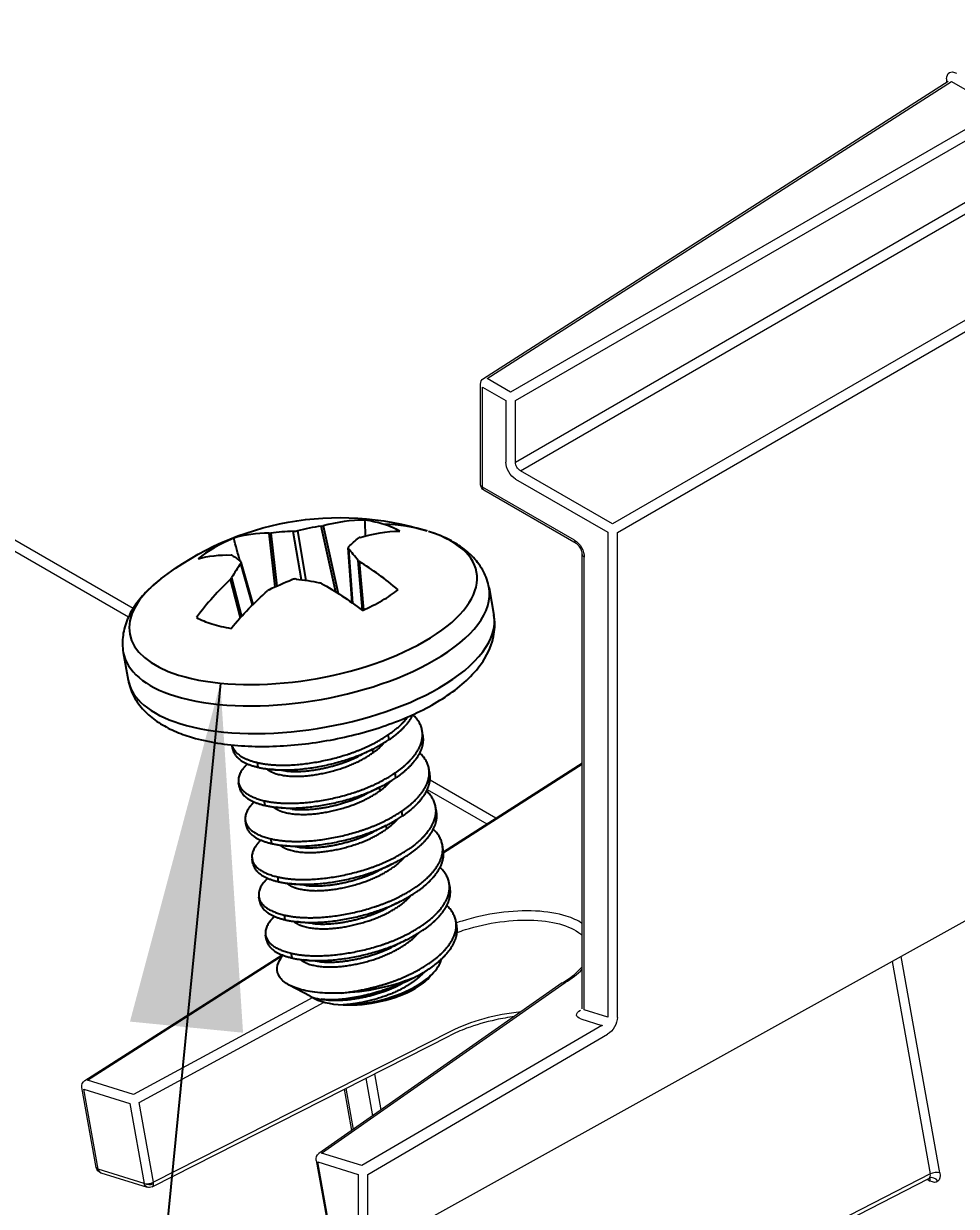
# Model space of a CAD drawing. Extents: x -0.5 to 12.5, y -8.2 to 0.
# Drawn here: x 6.332 to 7.007, y -3.465 to -2.609 of the extents above; entities that cross this region are included whole.
import ezdxf
from ezdxf import colors
from ezdxf.entities.mleader import LeaderData, LeaderLine
from ezdxf.math import Vec2, Vec3

# ---------------------------------------------------------------- set-up
doc = ezdxf.new("R2010")
doc.units = 0
doc.header["$LTSCALE"] = 0.5
doc.header["$MEASUREMENT"] = 0
doc.layers.get('0').update_dxf_attribs({"color": 255, "linetype": 'CONTINUOUS'})
for name, color, linetype in [('End Cap', 92, 'CONTINUOUS'), ('FAB DWG', 221, 'CONTINUOUS'), ('Hardware', 242, 'CONTINUOUS')]:
    doc.layers.add(name, color=color, linetype=linetype)
doc.styles.add('LSAD_Standard', font='arial.ttf')
doc.styles.add('ROM2', font='romans.shx', dxfattribs={"width": 0.85, "height": 1.5})
doc.dimstyles.new('LAYOUT_OVERALL-2020', dxfattribs={"dimtxt": 1.5, "dimasz": 1.5, "dimexe": 0.125, "dimexo": 0.125, "dimgap": 0.06, "dimtad": 0, "dimtih": 1, "dimtoh": 1, "dimdec": 4, "dimzin": 7, "dimdsep": 46, "dimlunit": 4, "dimtxsty": 'ROM2', "dimblk1": 'OPEN90', "dimcen": 0, "dimclrd": 256, "dimclre": 256, "dimclrt": 6, "dimadec": 0, "dimazin": 2, "dimtp": 0.1, "dimtm": 0.1, "dimtfac": 0.71, "dimtdec": 4, "dimtofl": 0, "dimtmove": 0, "dimatfit": 3, "dimfxl": 1, "dimfrac": 2, "dimtolj": 1, "dimtzin": 7, "dimlwd": -1, "dimlwe": -1, "dimarcsym": 1})

# ---------------------------------------------------------------- blocks, each defined once
blk = doc.blocks.new('_Open90')
at = {"color": 0, "linetype": 'ByBlock', "lineweight": -2}
for p, q in [((-0.5, 0.5), (0, 0)), ((0, 0), (-1, 0)), ((0, 0), (-0.5, -0.5))]:
    blk.add_line(p, q, dxfattribs=at)

msp = doc.modelspace()

# ---------------------------------------------------------------- linework, layer by layer
at = {"layer": 'End Cap', "lineweight": 13, "transparency": 16777216, "extrusion": (1.11022e-16, 0.816497, 0.57735)}
for p, q in [((6.66471, -2.8659), (7.00076, -2.65101)), ((6.6673, -2.86608), (7.00327, -2.65124)), ((6.99966, -2.64926), (6.99966, -2.65171)), ((7.00327, -2.65124), (7.03828, -2.67145)), ((7.03828, -2.67145), (6.68424, -2.87586)), ((6.68775, -2.88195), (7.0418, -2.67755)), ((7.0418, -2.7222), (6.68775, -2.9266)), ((6.69127, -2.9327), (7.04532, -2.72829)), ((7.11197, -2.76677), (6.75792, -2.97118)), ((6.76144, -2.97727), (7.11548, -2.77286)), ((6.66241, -2.94242), (6.66241, -2.87009)), ((6.66387, -2.87212), (6.68081, -2.8819)), ((6.66387, -2.94445), (6.66387, -2.87212)), ((6.68424, -2.87586), (6.6673, -2.86608)), ((6.68081, -2.8819), (6.68081, -2.92655)), ((6.68775, -2.9266), (6.68775, -2.88195)), ((6.41104, -3.03235), (6.1595, -2.88712)), ((6.15608, -2.89316), (6.40773, -3.03845)), ((6.75792, -2.97118), (6.69127, -2.9327)), ((6.68784, -2.93874), (6.75449, -2.97722)), ((6.73052, -2.98294), (6.66387, -2.94445)), ((6.73155, -2.98521), (6.6649, -2.94673)), ((6.75449, -2.97722), (6.75449, -3.32796)), ((6.76144, -3.32802), (6.76144, -2.97727)), ((6.7347, -2.98864), (6.73549, -2.98819)), ((6.7361, -3.32192), (6.7361, -2.99309)), ((6.73755, -3.32269), (6.73755, -2.99512)), ((6.63567, -3.20809), (6.7361, -3.144)), ((6.63574, -3.20902), (6.7361, -3.14498)), ((6.67355, -3.18391), (6.6259, -3.1564)), ((6.62397, -3.1633), (6.66696, -3.18812)), ((7.11438, -3.20215), (6.57989, -3.49862)), ((6.37622, -3.37366), (6.51866, -3.28276)), ((6.37802, -3.3735), (6.51961, -3.28314)), ((6.99469, -3.44042), (6.9667, -3.28406)), ((6.96032, -3.2876), (6.98783, -3.44133)), ((6.7216, -3.30317), (6.54553, -3.42653)), ((6.5475, -3.42624), (6.72357, -3.30289)), ((6.54107, -3.31379), (6.41142, -3.38389)), ((6.41541, -3.3895), (6.54938, -3.31705)), ((6.75449, -3.32796), (6.73755, -3.32269)), ((6.7501, -3.33381), (6.57659, -3.4353)), ((6.73492, -3.32908), (6.7501, -3.33381)), ((6.42491, -3.45053), (6.63998, -3.34137)), ((6.64083, -3.33817), (6.42577, -3.44733)), ((6.5809, -3.44174), (6.75441, -3.34025)), ((6.59056, -3.39498), (6.58588, -3.36883)), ((6.38435, -3.43657), (6.374, -3.37874)), ((6.41142, -3.38389), (6.37802, -3.3735)), ((6.57944, -3.37209), (6.58432, -3.39935)), ((6.38573, -3.43772), (6.37538, -3.37989)), ((6.37538, -3.37989), (6.40879, -3.39029)), ((6.56943, -3.40978), (6.56408, -3.37989)), ((6.57047, -3.40905), (6.56515, -3.37934)), ((6.40879, -3.39029), (6.41914, -3.44812)), ((6.42577, -3.44733), (6.41541, -3.3895)), ((6.57659, -3.4353), (6.5475, -3.42624)), ((6.41914, -3.44812), (6.38573, -3.43772)), ((6.54348, -3.43148), (6.55384, -3.48931)), ((6.54486, -3.43263), (6.57396, -3.44169)), ((6.55521, -3.49047), (6.54486, -3.43263)), ((6.38777, -3.44044), (6.42118, -3.45084)), ((6.57396, -3.44169), (6.57396, -3.4963)), ((6.5809, -3.49635), (6.5809, -3.44174)), ((6.6304, -3.62684), (6.98687, -3.44458)), ((6.98783, -3.44133), (6.63147, -3.62353)), ((6.9857, -3.44518), (6.98783, -3.44641))]:
    msp.add_line(p, q, dxfattribs=at)
at = {"layer": 'End Cap', "lineweight": 13, "transparency": 16777216, "extrusion": (-6.40988e-17, 1.66533e-16, -1)}
msp.add_arc((-6.66739, -2.87009), 0.00498, 0, 57.40311, dxfattribs=at)
at = {"layer": 'End Cap', "lineweight": 13, "transparency": 16777216, "extrusion": (-8.5876e-18, 2.22045e-16, -1)}
msp.add_arc((-6.66739, -2.94242), 0.00498, 300, 0, dxfattribs=at)
at = {"layer": 'End Cap', "lineweight": 13, "transparency": 16777216, "extrusion": (1.02435e-16, 3.33067e-16, -1)}
msp.add_arc((-6.3789, -3.37786), 0.00498, 349.85231, 57.45442, dxfattribs=at)
at = {"layer": 'End Cap', "lineweight": 13, "transparency": 16777216, "extrusion": (-8.5876e-18, 1.66533e-16, -1)}
msp.add_arc((-6.54838, -3.4306), 0.00498, 349.85231, 54.98533, dxfattribs=at)
at = {"layer": 'End Cap', "lineweight": 13, "transparency": 16777216, "extrusion": (1.02435e-16, 1.66533e-16, -1)}
msp.add_arc((-6.38925, -3.43569), 0.00498, 287.28609, 349.85231, dxfattribs=at)
at = {"layer": 'End Cap', "lineweight": 13, "transparency": 16777216, "extrusion": (1.02435e-16, 2.22045e-16, -1)}
msp.add_arc((-6.42266, -3.44609), 0.00498, 243.08996, 287.28609, dxfattribs=at)
at = {"layer": 'End Cap', "lineweight": 13, "transparency": 16777216, "extrusion": (2.55213e-17, 3.22675e-16, -1)}
msp.add_ellipse((7.00572, -2.65229), major_axis=(0.00382, -0.00768), ratio=0.611894, start_param=-4.030089, end_param=-3.179469, dxfattribs=at)
at = {"layer": 'End Cap', "lineweight": 13, "transparency": 16777216}
for centre, major_axis, ratio, start_param, end_param in [((7.00271, -2.65483), (0.00173, -0.00394), 0.607897, -3.075114, -3.046521), ((6.66739, -2.94242), (-0.00249, -0.00431), 0.57735, -0.785398, 0), ((6.73404, -2.9809), (-0.00249, -0.00431), 0.57735, -0.785398, 0.000005), ((6.68436, -3.35553), (-0.06858, -0.01227), 0.432923, -1.755604, -0.962937), ((6.75098, -3.33817), (0.00251, -0.0043), 0.542752, 2.352586, 2.579133), ((6.38925, -3.43569), (-0.0049, -0.00088), 0.432923, 0, 0.695126), ((6.38925, -3.43569), (-0.00148, -0.00475), 0.692275, -0.927394, 0), ((6.98453, -3.44092), (-0.00257, 0.00352), 0.61304, -3.240894, -3.086737), ((6.98431, -3.44844), (0.00249, 0.00431), 0.57735, -0.785398, -0.179247), ((6.98479, -3.44069), (0.00214, -0.00385), 0.598865, 0.12679, 1.091442), ((6.98982, -3.44855), (-0.00327, 0.00375), 0.811264, -1.729299, -0.200584), ((6.99117, -3.44245), (-0.0049, -0.00088), 0.432923, -2.446467, -0.901876), ((6.42266, -3.44609), (0.0049, 0.00088), 0.432923, -2.446467, -0.962937), ((6.42266, -3.44609), (0.00498, 0), 0.57735, -2.356194, -0.870446), ((6.42266, -3.44609), (0.00225, -0.00444), 0.514818, 0, 0.815728), ((6.42266, -3.44609), (-0.00225, 0.00444), 0.514818, -2.325865, -2.100161)]:
    msp.add_ellipse(centre, major_axis=major_axis, ratio=ratio, start_param=start_param, end_param=end_param, dxfattribs=at)
at = {"layer": 'End Cap', "lineweight": 13, "transparency": 16777216, "extrusion": (-6.09123e-17, 2.92665e-16, -1)}
msp.add_ellipse((7.00629, -2.65196), major_axis=(0.00474, -0.00714), ratio=0.611894, start_param=-3.103716, end_param=-2.253096, dxfattribs=at)
at = {"layer": 'End Cap', "lineweight": 13, "transparency": 16777216, "extrusion": (3.19415e-16, 2.89195e-16, -1)}
msp.add_ellipse((6.68686, -2.93051), major_axis=(-0.00417, 0.00811), ratio=0.540375, start_param=-1.660381, end_param=-0.809761, dxfattribs=at)
at = {"layer": 'End Cap', "lineweight": 13, "transparency": 16777216, "extrusion": (2.36572e-16, 3.50371e-16, -1)}
msp.add_ellipse((6.68744, -2.93151), major_axis=(0.00494, -0.00767), ratio=0.540375, start_param=0.809761, end_param=1.660381, dxfattribs=at)
at = {"layer": 'End Cap', "lineweight": 13, "transparency": 16777216, "extrusion": (1.72796e-16, 1.5009e-16, -1)}
msp.add_ellipse((6.69086, -2.92854), major_axis=(-0.00207, 0.00407), ratio=0.569264, start_param=-1.664548, end_param=-0.813996, dxfattribs=at)
at = {"layer": 'End Cap', "lineweight": 13, "transparency": 16777216, "extrusion": (3.58158e-16, 3.6558e-16, -1)}
msp.add_ellipse((6.69115, -2.92904), major_axis=(0.00249, -0.00382), ratio=0.569264, start_param=0.813996, end_param=1.664548, dxfattribs=at)
at = {"layer": 'End Cap', "lineweight": 13, "transparency": 16777216, "extrusion": (1.2326e-32, 5.55112e-17, -1)}
msp.add_ellipse((6.66739, -2.94242), major_axis=(-0.00498, 0), ratio=0.57735, start_param=-0.785398, end_param=0, dxfattribs=at)
at = {"layer": 'End Cap', "lineweight": 13, "transparency": 16777216, "extrusion": (1.73273e-16, 2.43597e-16, -1)}
msp.add_ellipse((6.73092, -2.99016), major_axis=(0.00494, -0.00767), ratio=0.540375, start_param=-2.331832, end_param=-1.481211, dxfattribs=at)
at = {"layer": 'End Cap', "lineweight": 13, "transparency": 16777216, "extrusion": (9.80061e-17, 1.12852e-16, -1)}
msp.add_ellipse((6.7315, -2.99116), major_axis=(-0.00417, 0.00811), ratio=0.540375, start_param=1.481211, end_param=2.331832, dxfattribs=at)
at = {"layer": 'End Cap', "lineweight": 13, "transparency": 16777216, "extrusion": (-8.05497e-17, 1.11022e-16, -1)}
msp.add_ellipse((6.74107, -2.99309), major_axis=(-0.00498, 0), ratio=0.57735, start_param=-0.785398, end_param=0.000005, dxfattribs=at)
at = {"layer": 'End Cap', "lineweight": 13, "transparency": 16777216, "extrusion": (4.08372e-17, 2.31946e-16, -1)}
msp.add_ellipse((6.72446, -3.30725), major_axis=(-0.00286, 0.00408), ratio=0.014683, start_param=0, end_param=0.058734, dxfattribs=at)
at = {"layer": 'End Cap', "lineweight": 13, "transparency": 16777216, "extrusion": (1.28884e-16, 4.13956e-16, -1)}
msp.add_ellipse((6.98824, -3.43952), major_axis=(0.00471, -0.00729), ratio=0.613354, start_param=-0.088945, end_param=0.87579, dxfattribs=at)
at = {"layer": 'End Cap', "lineweight": 13, "transparency": 16777216, "extrusion": (1.51611e-16, 3.21489e-16, -1)}
msp.add_ellipse((6.98877, -3.43906), major_axis=(0.00388, -0.00792), ratio=0.594211, start_param=-1.122922, end_param=-0.158187, dxfattribs=at)
at = {"layer": 'End Cap', "lineweight": 13, "transparency": 16777216, "extrusion": (-2.42037e-16, 2.49733e-16, -1)}
msp.add_ellipse((6.42266, -3.44609), major_axis=(-0.00148, -0.00475), ratio=0.692275, start_param=0, end_param=0.927394, dxfattribs=at)
at = {"layer": 'End Cap', "lineweight": 13, "transparency": 16777216}
for points, knots in [([(6.7347, -2.98864), (6.73441, -2.98813), (6.73407, -2.98763), (6.73337, -2.98676), (6.733, -2.98636), (6.73231, -2.98573), (6.73197, -2.98547), (6.73164, -2.98526), (6.73159, -2.98524), (6.73155, -2.98521)], [0, 0, 0, 0, 0.00178637, 0.00178637, 0.003525184, 0.003525184, 0.005213675, 0.005213675, 0.005489646, 0.005489646, 0.005489646, 0.005489646]), ([(6.7361, -2.99309), (6.7361, -2.99283), (6.73607, -2.99251), (6.73595, -2.99179), (6.73586, -2.9914), (6.73559, -2.99053), (6.7354, -2.99004), (6.73504, -2.98925), (6.73488, -2.98894), (6.7347, -2.98864)], [0, 0, 0, 0, 0.001417555, 0.001417555, 0.002836711, 0.002836711, 0.004455887, 0.004455887, 0.005496764, 0.005496764, 0.005496764, 0.005496764]), ([(6.72446, -3.25477), (6.7181, -3.25279), (6.71052, -3.25156), (6.70225, -3.25116), (6.69397, -3.25076), (6.68499, -3.25119), (6.67592, -3.25242), (6.66686, -3.25365), (6.65769, -3.25568), (6.64907, -3.25838), (6.64765, -3.25882), (6.64626, -3.25928), (6.64487, -3.25975)], [0, 0, 0, 0, 0.25, 0.25, 0.25, 0.5, 0.5, 0.5, 0.75, 0.75, 0.75, 0.7909221, 0.7909221, 0.7909221, 0.7909221]), ([(6.64545, -3.26663), (6.64742, -3.26591), (6.64943, -3.26523), (6.65147, -3.26459), (6.65952, -3.26207), (6.66807, -3.26016), (6.67653, -3.259), (6.68499, -3.25784), (6.69337, -3.25743), (6.70109, -3.2578), (6.70882, -3.25817), (6.71588, -3.25932), (6.72182, -3.26116)], [0.1866662, 0.1866662, 0.1866662, 0.1866662, 0.25, 0.25, 0.25, 0.5, 0.5, 0.5, 0.75, 0.75, 0.75, 1, 1, 1, 1]), ([(6.72184, -3.30301), (6.72691, -3.29989), (6.73119, -3.29651), (6.73498, -3.29257), (6.73556, -3.29192), (6.7361, -3.29127)], [0, 0, 0, 0, 0.0222126, 0.0222126, 0.02659988, 0.02659988, 0.02659988, 0.02659988]), ([(6.68692, -3.32747), (6.68243, -3.32807), (6.67794, -3.32885), (6.66616, -3.33141), (6.659, -3.3335), (6.64798, -3.33761), (6.6438, -3.33943), (6.63998, -3.34137)], [3.9141302, 3.9141302, 3.9141302, 3.9141302, 4.102203, 4.102203, 4.4145464, 4.4145464, 4.6251225, 4.6251225, 4.6251225, 4.6251225]), ([(6.73492, -3.32908), (6.7331, -3.32852), (6.73204, -3.32751), (6.732, -3.32634), (6.73197, -3.32517), (6.73297, -3.32385), (6.73474, -3.32273)], [0, 0, 0, 0, 0.5, 0.5, 0.5, 1, 1, 1, 1]), ([(6.76144, -3.32802), (6.76144, -3.33017), (6.76068, -3.33272), (6.75939, -3.33497), (6.7581, -3.33722), (6.75627, -3.33916), (6.75441, -3.34025)], [0, 0, 0, 0, 0.5, 0.5, 0.5, 1, 1, 1, 1]), ([(6.98749, -3.44442), (6.98749, -3.44442), (6.98749, -3.44442), (6.98747, -3.44442), (6.98737, -3.44442), (6.98715, -3.44447), (6.98703, -3.44451), (6.98691, -3.44456)], [0.002734673, 0.002734673, 0.002734673, 0.002734673, 0.002943575, 0.002943575, 0.004487537, 0.004487537, 0.005644887, 0.005644887, 0.005644887, 0.005644887])]:
    msp.add_open_spline(points, degree=3, knots=knots, dxfattribs=at)
for points in [[(6.7361, -3.26009), (6.73292, -3.25798), (6.729, -3.25619), (6.72446, -3.25477)], [(6.72182, -3.26116), (6.72788, -3.26305), (6.73275, -3.26566), (6.7361, -3.26882)], [(6.72357, -3.30289), (6.72849, -3.29985), (6.73272, -3.29661), (6.7361, -3.29328)]]:
    msp.add_open_spline(points, degree=3, dxfattribs=at)
at = {"layer": 'Hardware', "linetype": 'Continuous', "lineweight": 25, "transparency": 16777216, "extrusion": (1.11022e-16, 0.816497, 0.57735)}
for p, q in [((6.53288, -3.0115), (6.527, -2.97651)), ((6.53, -2.9761), (6.53602, -3.01196)), ((6.55789, -3.02041), (6.54718, -2.97277)), ((6.54853, -2.9725), (6.55953, -3.02145)), ((6.51395, -3.01661), (6.50946, -2.97787)), ((6.51069, -2.97778), (6.51512, -3.01607)), ((6.56952, -3.02817), (6.56671, -2.98847)), ((6.56699, -2.98907), (6.56977, -3.02835)), ((6.49755, -3.02966), (6.48898, -2.99978)), ((6.49798, -3.02923), (6.48925, -2.99879)), ((6.57712, -3.03361), (6.57386, -2.99763)), ((6.57472, -2.99837), (6.57789, -3.03328)), ((6.48239, -3.01018), (6.48952, -3.03809)), ((6.48871, -3.03899), (6.48159, -3.01115)), ((6.66862, -3.01726), (6.67215, -3.0372)), ((6.40403, -3.06414), (6.40756, -3.08408)), ((6.62083, -3.12404), (6.62022, -3.12059)), ((6.59634, -3.12713), (6.59573, -3.12368)), ((6.48315, -3.13421), (6.48258, -3.13101)), ((6.58486, -3.13654), (6.58442, -3.13407)), ((6.50166, -3.14718), (6.50105, -3.14373)), ((6.60123, -3.15471), (6.60062, -3.15126)), ((6.62572, -3.15162), (6.6251, -3.14818)), ((6.48804, -3.16179), (6.48743, -3.15835)), ((6.58975, -3.16412), (6.58931, -3.16165)), ((6.50655, -3.17476), (6.50594, -3.17131)), ((6.60612, -3.18229), (6.60551, -3.17884)), ((6.6306, -3.1792), (6.62999, -3.17576)), ((6.49292, -3.18937), (6.49231, -3.18593)), ((6.59463, -3.1917), (6.5942, -3.18923)), ((6.51144, -3.20234), (6.51083, -3.19889)), ((6.63549, -3.20678), (6.63488, -3.20334)), ((6.49781, -3.21695), (6.4972, -3.21351)), ((6.51632, -3.22992), (6.51571, -3.22647)), ((6.64038, -3.23436), (6.63976, -3.23092)), ((6.5027, -3.24453), (6.50209, -3.24109)), ((6.52121, -3.2575), (6.5206, -3.25405)), ((6.64526, -3.26194), (6.64465, -3.2585)), ((6.50758, -3.27211), (6.50697, -3.26867)), ((6.5261, -3.28508), (6.52549, -3.28163)), ((6.62525, -3.2993), (6.62888, -3.29522)), ((6.53923, -3.31281), (6.52405, -3.30466))]:
    msp.add_line(p, q, dxfattribs=at)
at = {"layer": 'Hardware', "linetype": 'Continuous', "lineweight": 25, "transparency": 16777216, "extrusion": (1.02435e-16, 2.22045e-16, -1)}
msp.add_arc((-6.56059, -3.17767), 0.21112, 52.22007, 107.44214, dxfattribs=at)
at = {"layer": 'Hardware', "linetype": 'Continuous', "lineweight": 25, "transparency": 16777216}
for centre, major_axis, ratio, start_param, end_param in [((6.53415, -3.02842), (0.12551, 0.02224), 0.434625, -2.445708, 0.690811), ((6.5677, -3.17092), (-0.14479, 0.15263), 0.832759, -0.637488, -0.549921), ((6.55437, -3.17275), (-0.13047, -0.16503), 0.894144, -2.381083, -2.293516), ((6.55963, -3.17747), (0.04255, 0.20679), 0.726457, 0.152499, 0.347154), ((6.53045, -3.00754), (-0.08678, -0.01538), 0.434625, -2.445708, -2.237506), ((6.56059, -3.17767), (0.06328, 0.20142), 0.691207, 0, 0.214631), ((6.53045, -3.00754), (-0.08678, -0.01538), 0.434625, -2.653909, -2.445708), ((6.53045, -3.00754), (-0.08678, -0.01538), 0.434625, -1.083113, -0.66671), ((6.56162, -3.1772), (-0.08802, 0.19189), 0.613033, -0.279491, -0.084836), ((6.57701, -3.17385), (-0.0477, 0.2049), 0.305745, -0.61081, -0.523243), ((6.54483, -3.17826), (0.00792, -0.21023), 0.453941, -2.601739, -2.514172), ((6.56162, -3.1772), (-0.08802, 0.19189), 0.613033, -0.926369, -0.731714), ((6.53415, -3.02842), (-0.12551, -0.02224), 0.434625, -0.690811, 0.695885), ((6.55963, -3.17747), (-0.04255, -0.20679), 0.726457, -2.342216, -2.147561), ((6.53045, -3.00754), (0.08678, 0.01538), 0.434625, -0.874912, -0.66671), ((6.53632, -3.0407), (0.13229, 0.02344), 0.434625, -0.874912, 0), ((6.53045, -3.00754), (0.08678, 0.01538), 0.434625, -1.083113, -0.874912), ((6.53045, -3.00754), (0.08678, 0.01538), 0.434625, -2.653909, -2.445708), ((6.53045, -3.00754), (0.08678, 0.01538), 0.434625, -2.445708, -2.237506), ((6.53986, -3.06064), (0.13229, 0.02344), 0.434625, -0.874912, 0), ((6.53632, -3.0407), (-0.13229, -0.02344), 0.434625, 0, 0.695885), ((6.53632, -3.0407), (0.13229, 0.02344), 0.434625, -2.445708, -0.874912), ((6.53986, -3.06064), (-0.13229, -0.02344), 0.434625, 0, 0.695885), ((6.53986, -3.06064), (0.13229, 0.02344), 0.434625, -2.445708, -0.874912), ((6.58168, -3.29669), (0.04773, 0.00846), 0.434625, -0.874912, -0.503608), ((6.58168, -3.29669), (0.04773, 0.00846), 0.434625, -2.047437, -0.874912), ((6.58168, -3.29669), (0.04773, 0.00846), 0.434625, -2.694998, -2.047437)]:
    msp.add_ellipse(centre, major_axis=major_axis, ratio=ratio, start_param=start_param, end_param=end_param, dxfattribs=at)
at = {"layer": 'Hardware', "linetype": 'Continuous', "lineweight": 25, "transparency": 16777216, "extrusion": (-1.06599e-16, 1.04773e-16, -1)}
msp.add_ellipse((6.56159, -3.17809), major_axis=(0.08148, 0.19476), ratio=0.650697, start_param=-0.480857, end_param=-0.286202, dxfattribs=at)
at = {"layer": 'Hardware', "linetype": 'Continuous', "lineweight": 25, "transparency": 16777216, "extrusion": (6.79873e-18, 1.14237e-16, -1)}
msp.add_ellipse((6.56059, -3.17767), major_axis=(0.06328, 0.20142), ratio=0.00106, start_param=0, end_param=0.004239, dxfattribs=at)
at = {"layer": 'Hardware', "linetype": 'Continuous', "lineweight": 25, "transparency": 16777216, "extrusion": (-3.28877e-17, 2.28303e-16, -1)}
msp.add_ellipse((6.57684, -3.17981), major_axis=(0.0275, 0.20857), ratio=0.378181, start_param=-0.453131, end_param=-0.365564, dxfattribs=at)
at = {"layer": 'Hardware', "linetype": 'Continuous', "lineweight": 25, "transparency": 16777216, "extrusion": (3.773e-16, 3.32154e-16, -1)}
msp.add_ellipse((6.5596, -3.17836), major_axis=(-0.12115, 0.1729), ratio=0.537273, start_param=0.189421, end_param=0.384076, dxfattribs=at)
at = {"layer": 'Hardware', "linetype": 'Continuous', "lineweight": 25, "transparency": 16777216, "extrusion": (1.51009e-16, 3.62313e-16, -1)}
msp.add_ellipse((6.54466, -3.18423), major_axis=(-0.08008, 0.19454), ratio=0.229985, start_param=0.321964, end_param=0.409531, dxfattribs=at)
at = {"layer": 'Hardware', "linetype": 'Continuous', "lineweight": 25, "transparency": 16777216, "extrusion": (2.24747e-17, 3.22902e-16, -1)}
msp.add_ellipse((6.55396, -3.18715), major_axis=(0.17245, -0.1205), ratio=0.756999, start_param=-2.185625, end_param=-2.098058, dxfattribs=at)
at = {"layer": 'Hardware', "linetype": 'Continuous', "lineweight": 25, "transparency": 16777216, "extrusion": (-8.35931e-18, 1.23845e-16, -1)}
msp.add_ellipse((6.56159, -3.17809), major_axis=(0.08148, 0.19476), ratio=0.650697, start_param=-1.127735, end_param=-0.93308, dxfattribs=at)
at = {"layer": 'Hardware', "linetype": 'Continuous', "lineweight": 25, "transparency": 16777216, "extrusion": (3.10854e-17, 4.70001e-16, -1)}
msp.add_ellipse((6.56729, -3.18532), major_axis=(0.15825, 0.13862), ratio=0.818384, start_param=-1.250054, end_param=-1.162486, dxfattribs=at)
at = {"layer": 'Hardware', "linetype": 'Continuous', "lineweight": 25, "transparency": 16777216, "extrusion": (2.09061e-16, 2.82052e-16, -1)}
msp.add_ellipse((6.5596, -3.17836), major_axis=(0.12115, -0.1729), ratio=0.537273, start_param=-2.305294, end_param=-2.110639, dxfattribs=at)
at = {"layer": 'Hardware', "linetype": 'Continuous', "lineweight": 25, "transparency": 16777216, "extrusion": (1.3665e-16, 2.42117e-17, -1)}
msp.add_ellipse((6.57851, -3.27878), major_axis=(-0.06762, -0.01198), ratio=0.434625, start_param=-2.036775, end_param=-1.2416, dxfattribs=at)
at = {"layer": 'Hardware', "linetype": 'Continuous', "lineweight": 25, "transparency": 16777216}
for points, knots in [([(6.527, -2.97651), (6.5274, -2.97649), (6.52783, -2.97646), (6.52827, -2.97641), (6.5287, -2.97635), (6.52915, -2.97628), (6.52958, -2.97619), (6.52972, -2.97616), (6.52986, -2.97613), (6.53, -2.9761)], [0, 0, 0, 0, 0.00003392832, 0.00003392832, 0.00003392832, 0.00006785849, 0.00006785849, 0.00006785849, 0.00007902941, 0.00007902941, 0.00007902941, 0.00007902941]), ([(6.66862, -3.01726), (6.66789, -3.01315), (6.66649, -3.00916), (6.66263, -3.00183), (6.66019, -2.9985), (6.6546, -2.99254), (6.65145, -2.98991), (6.64465, -2.98521), (6.64098, -2.98315), (6.63319, -2.9795), (6.62906, -2.9779), (6.62473, -2.97652)], [2.4457078, 2.4457078, 2.4457078, 2.4457078, 2.58387, 2.58387, 2.7220321, 2.7220321, 2.8601942, 2.8601942, 2.9983563, 2.9983563, 3.1365184, 3.1365184, 3.1365184, 3.1365184]), ([(6.56703, -2.98773), (6.56686, -2.9879), (6.56675, -2.9881), (6.56672, -2.98829), (6.56669, -2.98848), (6.56674, -2.98869), (6.56685, -2.98888), (6.56689, -2.98895), (6.56694, -2.98901), (6.56699, -2.98907)], [0, 0, 0, 0, 0.00003392832, 0.00003392832, 0.00003392832, 0.00006785849, 0.00006785849, 0.00006785849, 0.00007902941, 0.00007902941, 0.00007902941, 0.00007902941]), ([(6.48898, -2.99978), (6.48914, -2.99955), (6.48924, -2.99932), (6.48927, -2.99911), (6.4893, -2.99891), (6.48926, -2.99873), (6.48915, -2.99858), (6.48911, -2.99853), (6.48907, -2.99848), (6.48901, -2.99844)], [0, 0, 0, 0, 0.00003392832, 0.00003392832, 0.00003392832, 0.00006785849, 0.00006785849, 0.00006785849, 0.00007902941, 0.00007902941, 0.00007902941, 0.00007902941]), ([(6.43125, -3.0108), (6.42765, -3.01359), (6.42433, -3.0165), (6.41826, -3.02261), (6.41553, -3.02581), (6.41075, -3.03256), (6.4087, -3.03611), (6.4055, -3.04363), (6.40435, -3.0476), (6.40324, -3.0558), (6.4033, -3.06003), (6.40403, -3.06414)], [4.89649, 4.89649, 4.89649, 4.89649, 5.0346521, 5.0346521, 5.1728142, 5.1728142, 5.3109763, 5.3109763, 5.4491384, 5.4491384, 5.5873005, 5.5873005, 5.5873005, 5.5873005]), ([(6.52901, -3.011), (6.5286, -3.01096), (6.52816, -3.01095), (6.52772, -3.011), (6.52729, -3.01104), (6.52684, -3.01114), (6.52642, -3.01127), (6.52628, -3.01131), (6.52615, -3.01136), (6.52601, -3.01142)], [0, 0, 0, 0, 0.00003392832, 0.00003392832, 0.00003392832, 0.00006785849, 0.00006785849, 0.00006785849, 0.00007902941, 0.00007902941, 0.00007902941, 0.00007902941]), ([(6.45193, -3.12498), (6.4632, -3.12852), (6.47588, -3.13068), (6.50255, -3.13246), (6.51646, -3.13217), (6.54434, -3.12938), (6.55829, -3.12693), (6.58519, -3.12013), (6.59813, -3.11579), (6.62202, -3.10542), (6.63293, -3.09938), (6.65184, -3.08555), (6.65979, -3.07773), (6.67018, -3.06078), (6.67316, -3.05165), (6.67263, -3.04055), (6.67244, -3.03887), (6.67215, -3.0372)], [0, 0, 0, 0, 0.357927, 0.357927, 0.702311, 0.702311, 1.039571, 1.039571, 1.376757, 1.376757, 1.720649, 1.720649, 2.077895, 2.077895, 2.389932, 2.389932, 2.445708, 2.445708, 2.445708, 2.445708]), ([(6.40756, -3.08408), (6.4083, -3.08823), (6.40971, -3.09225), (6.41361, -3.09962), (6.41609, -3.10296), (6.42174, -3.10895), (6.42491, -3.11159), (6.4318, -3.11629), (6.4355, -3.11836), (6.44338, -3.12201), (6.44755, -3.1236), (6.45193, -3.12498)], [5.5873005, 5.5873005, 5.5873005, 5.5873005, 5.7264775, 5.7264775, 5.8656544, 5.8656544, 6.0048314, 6.0048314, 6.1440083, 6.1440083, 6.2831853, 6.2831853, 6.2831853, 6.2831853]), ([(6.56157, -3.31046), (6.55612, -3.31074), (6.55101, -3.31067), (6.54141, -3.30987), (6.53694, -3.30913), (6.52916, -3.30705), (6.52575, -3.30569), (6.52036, -3.30252), (6.51835, -3.3007), (6.51573, -3.29663), (6.51519, -3.29445), (6.5156, -3.28983), (6.51657, -3.28741), (6.51867, -3.28438), (6.51914, -3.28377), (6.51966, -3.28316)], [0, 0, 0, 0, 0.000439934, 0.000439934, 0.000879869, 0.000879869, 0.001319803, 0.001319803, 0.001759737, 0.001759737, 0.002199672, 0.002199672, 0.002639606, 0.002639606, 0.002749728, 0.002749728, 0.002749728, 0.002749728]), ([(6.61706, -3.30471), (6.62233, -3.30151), (6.62668, -3.29793), (6.63118, -3.29248), (6.63236, -3.29063), (6.63366, -3.28779), (6.63402, -3.28677), (6.63428, -3.28576)], [0.0015044946, 0.0015044946, 0.0015044946, 0.0015044946, 0.002051055, 0.002051055, 0.0023243353, 0.0023243353, 0.0024776059, 0.0024776059, 0.0024776059, 0.0024776059]), ([(6.53924, -3.31281), (6.53948, -3.31294), (6.53974, -3.31307), (6.54156, -3.31387), (6.54372, -3.31444), (6.55118, -3.31549), (6.55765, -3.31536), (6.56877, -3.31393), (6.57263, -3.31325), (6.58066, -3.31151), (6.58486, -3.31044), (6.59317, -3.30797), (6.59734, -3.30657), (6.60561, -3.30336), (6.60963, -3.30159), (6.61354, -3.29965)], [0.000274981, 0.000274981, 0.000274981, 0.000274981, 0.000336272, 0.000336272, 0.000672544, 0.000672544, 0.001345089, 0.001345089, 0.001681361, 0.001681361, 0.002017633, 0.002017633, 0.002353905, 0.002353905, 0.002690178, 0.002690178, 0.002690178, 0.002690178]), ([(6.56305, -3.319), (6.56738, -3.31907), (6.57193, -3.31879), (6.58147, -3.31755), (6.58632, -3.3166), (6.60064, -3.31288), (6.60982, -3.30912), (6.61706, -3.30471)], [0, 0, 0, 0, 0.000376124, 0.000376124, 0.000752247, 0.000752247, 0.001504495, 0.001504495, 0.001504495, 0.001504495])]:
    msp.add_open_spline(points, degree=3, knots=knots, dxfattribs=at)
for points in [[(6.54718, -2.97277), (6.54768, -2.9727), (6.54814, -2.97261), (6.54853, -2.9725)], [(6.57928, -2.97979), (6.57914, -2.97599), (6.579, -2.97219), (6.57886, -2.96839)], [(6.48848, -2.998), (6.48694, -2.99247), (6.48541, -2.98695), (6.48388, -2.98142)], [(6.50946, -2.97787), (6.5098, -2.97787), (6.51023, -2.97784), (6.51069, -2.97778)], [(6.57522, -2.98089), (6.57484, -2.981), (6.57453, -2.98114), (6.57433, -2.9813)], [(6.48285, -2.99385), (6.48268, -2.99374), (6.48242, -2.99368), (6.48209, -2.99367)], [(6.57386, -2.99763), (6.57406, -2.99789), (6.57436, -2.99815), (6.57472, -2.99837)], [(6.48159, -3.01115), (6.48193, -3.01083), (6.48221, -3.0105), (6.48239, -3.01018)], [(6.50953, -3.01871), (6.50906, -3.01894), (6.50863, -3.01922), (6.50828, -3.01953)], [(6.54735, -3.01417), (6.54697, -3.01396), (6.54651, -3.0138), (6.54603, -3.0137)], [(6.58425, -3.13416), (6.58086, -3.13584), (6.57749, -3.13751), (6.57419, -3.13918)], [(6.5214, -3.14984), (6.51751, -3.14939), (6.51364, -3.14896), (6.50977, -3.14854)], [(6.58914, -3.16174), (6.58574, -3.16342), (6.58238, -3.16509), (6.57907, -3.16676)], [(6.52629, -3.17742), (6.52239, -3.17697), (6.51852, -3.17654), (6.51465, -3.17612)], [(6.59402, -3.18932), (6.59063, -3.191), (6.58726, -3.19267), (6.58396, -3.19434)], [(6.53117, -3.205), (6.52728, -3.20455), (6.52341, -3.20412), (6.51954, -3.2037)], [(6.59891, -3.2169), (6.59552, -3.21858), (6.59215, -3.22025), (6.58885, -3.22192)], [(6.53606, -3.23258), (6.53217, -3.23213), (6.5283, -3.2317), (6.52443, -3.23128)], [(6.6038, -3.24448), (6.6004, -3.24616), (6.59704, -3.24783), (6.59373, -3.2495)], [(6.54095, -3.26016), (6.53705, -3.25971), (6.53318, -3.25928), (6.52931, -3.25886)], [(6.60868, -3.27206), (6.60529, -3.27374), (6.60192, -3.27542), (6.59862, -3.27708)], [(6.54583, -3.28774), (6.54194, -3.28729), (6.53807, -3.28686), (6.5342, -3.28644)], [(6.61354, -3.29965), (6.61016, -3.30133), (6.6068, -3.303), (6.60351, -3.30466)], [(6.55072, -3.31532), (6.54956, -3.31519), (6.54841, -3.31505), (6.54726, -3.31492)]]:
    msp.add_open_spline(points, degree=3, dxfattribs=at)
for points, weights in [([(6.59573, -3.12368), (6.60482, -3.11747), (6.60996, -3.11066)], [0.933012701892, 0.933012701892, 0.966790475697]), ([(6.59634, -3.12713), (6.60905, -3.11844), (6.61381, -3.10894)], [0.933012701892, 0.933012701892, 0.999111291109]), ([(6.58486, -3.13654), (6.58953, -3.13314), (6.59275, -3.12946)], [0.933012701892, 0.933012701892, 0.951206786299]), ([(6.48259, -3.13101), (6.4844, -3.13984), (6.50105, -3.14373)], [0.939195924502, 0.912660862265, 1]), ([(6.48315, -3.13421), (6.48475, -3.14323), (6.50166, -3.14718)], [0.939970629489, 0.911423520108, 1]), ([(6.48804, -3.16179), (6.48964, -3.17081), (6.50655, -3.17476)], [0.939970629489, 0.911423520108, 1]), ([(6.58975, -3.16412), (6.59442, -3.16072), (6.59763, -3.15704)], [0.933012701892, 0.933012701892, 0.951206786299]), ([(6.49292, -3.18937), (6.49452, -3.19839), (6.51144, -3.20234)], [0.939970629489, 0.911423520108, 1]), ([(6.59463, -3.1917), (6.59931, -3.1883), (6.60252, -3.18462)], [0.933012701892, 0.933012701892, 0.951206786299]), ([(6.59952, -3.21928), (6.60419, -3.21588), (6.60741, -3.2122)], [0.933012701892, 0.933012701892, 0.951206786299]), ([(6.49781, -3.21695), (6.49941, -3.22597), (6.51632, -3.22992)], [0.939970629489, 0.911423520108, 1]), ([(6.60441, -3.24686), (6.60908, -3.24346), (6.61229, -3.23978)], [0.933012701892, 0.933012701892, 0.951206786299]), ([(6.5027, -3.24453), (6.5043, -3.25355), (6.52121, -3.2575)], [0.939970629489, 0.911423520108, 1]), ([(6.60929, -3.27444), (6.61397, -3.27104), (6.61718, -3.26736)], [0.933012701892, 0.933012701892, 0.951206786299]), ([(6.50758, -3.27211), (6.50918, -3.28113), (6.5261, -3.28508)], [0.939970629489, 0.911423520108, 1]), ([(6.61354, -3.29965), (6.62015, -3.29637), (6.62566, -3.29261)], [0.94545110662, 0.933012701892, 0.933012701892]), ([(6.62207, -3.29494), (6.61885, -3.29862), (6.61418, -3.30202)], [0.951206786299, 0.933012701892, 0.933012701892])]:
    msp.add_rational_spline(points, weights, degree=2, dxfattribs=at)
for points, weights, knots in [([(6.60062, -3.15126), (6.61341, -3.14252), (6.61815, -3.13295), (6.62475, -3.11962), (6.61365, -3.10926)], [0.933012701892, 0.933012701892, 1, 0.909009678848, 0.941613513263], [0.575, 0.575, 0.575, 0.58333333, 0.58333333, 0.59465268, 0.59465268, 0.59465268]), ([(6.50105, -3.14373), (6.52798, -3.15002), (6.56552, -3.138), (6.58294, -3.13242), (6.59573, -3.12368)], [1, 0.866025403784, 1, 0.933012701892, 0.933012701892], [0.65, 0.65, 0.65, 0.66666667, 0.66666667, 0.675, 0.675, 0.675]), ([(6.50166, -3.14718), (6.52859, -3.15347), (6.56613, -3.14145), (6.58355, -3.13587), (6.59634, -3.12713)], [1, 0.866025403784, 1, 0.933012701892, 0.933012701892], [0.65, 0.65, 0.65, 0.66666667, 0.66666667, 0.675, 0.675, 0.675]), ([(6.60123, -3.15471), (6.61402, -3.14596), (6.61876, -3.1364), (6.6219, -3.13006), (6.62083, -3.12404)], [0.933012701892, 0.933012701892, 1, 0.954601883676, 0.939970629489], [0.575, 0.575, 0.575, 0.58333333, 0.58333333, 0.58898094, 0.58898094, 0.58898094]), ([(6.50777, -3.14829), (6.51109, -3.15127), (6.51839, -3.15272), (6.53728, -3.15649), (6.56365, -3.14733), (6.57589, -3.14307), (6.58486, -3.13654)], [0.934672465014, 0.943557039095, 1, 0.866025403784, 1, 0.933012701892, 0.933012701892], [0.5429784, 0.5429784, 0.5429784, 0.55, 0.55, 0.56666667, 0.56666667, 0.575, 0.575, 0.575]), ([(6.5214, -3.14984), (6.53978, -3.15196), (6.56304, -3.14388), (6.56891, -3.14184), (6.57419, -3.13918)], [0.975076679338, 0.879930198214, 1, 0.966744358461, 0.949998379581], [0.65172978, 0.65172978, 0.65172978, 0.66666667, 0.66666667, 0.67080372, 0.67080372, 0.67080372]), ([(6.60551, -3.17884), (6.6183, -3.1701), (6.62303, -3.16053), (6.62964, -3.1472), (6.61853, -3.13684)], [0.933012701892, 0.933012701892, 1, 0.909009678848, 0.941613513263], [0.475, 0.475, 0.475, 0.48333333, 0.48333333, 0.49465268, 0.49465268, 0.49465268]), ([(6.49382, -3.14469), (6.49153, -3.14683), (6.49003, -3.14901), (6.47901, -3.16502), (6.50594, -3.17131)], [0.965115563658, 0.979386012872, 1, 0.866025403784, 1], [0.53076892, 0.53076892, 0.53076892, 0.53333333, 0.53333333, 0.55, 0.55, 0.55]), ([(6.50594, -3.17131), (6.53287, -3.1776), (6.5704, -3.16558), (6.58783, -3.16), (6.60062, -3.15126)], [1, 0.866025403784, 1, 0.933012701892, 0.933012701892], [0.55, 0.55, 0.55, 0.56666667, 0.56666667, 0.575, 0.575, 0.575]), ([(6.50655, -3.17476), (6.53348, -3.18105), (6.57102, -3.16903), (6.58844, -3.16345), (6.60123, -3.15471)], [1, 0.866025403784, 1, 0.933012701892, 0.933012701892], [0.55, 0.55, 0.55, 0.56666667, 0.56666667, 0.575, 0.575, 0.575]), ([(6.60612, -3.18229), (6.61891, -3.17354), (6.62365, -3.16398), (6.62678, -3.15764), (6.62572, -3.15162)], [0.933012701892, 0.933012701892, 1, 0.954601883676, 0.939970629489], [0.475, 0.475, 0.475, 0.48333333, 0.48333333, 0.48898094, 0.48898094, 0.48898094]), ([(6.51266, -3.17587), (6.51598, -3.17885), (6.52328, -3.1803), (6.54216, -3.18407), (6.56854, -3.17491), (6.58078, -3.17065), (6.58975, -3.16412)], [0.934672465014, 0.943557039095, 1, 0.866025403784, 1, 0.933012701892, 0.933012701892], [0.4429784, 0.4429784, 0.4429784, 0.45, 0.45, 0.46666667, 0.46666667, 0.475, 0.475, 0.475]), ([(6.61039, -3.20642), (6.62318, -3.19768), (6.62792, -3.18811), (6.63452, -3.17478), (6.62342, -3.16442)], [0.933012701892, 0.933012701892, 1, 0.909009678848, 0.941613513263], [0.375, 0.375, 0.375, 0.38333333, 0.38333333, 0.39465268, 0.39465268, 0.39465268]), ([(6.49871, -3.17227), (6.49642, -3.17441), (6.49492, -3.17659), (6.4839, -3.1926), (6.51083, -3.19889)], [0.965115563658, 0.979386012872, 1, 0.866025403784, 1], [0.43076892, 0.43076892, 0.43076892, 0.43333333, 0.43333333, 0.45, 0.45, 0.45]), ([(6.52629, -3.17742), (6.54466, -3.17954), (6.56793, -3.17146), (6.57379, -3.16942), (6.57907, -3.16676)], [0.975076679338, 0.879930198214, 1, 0.966744358461, 0.949998379581], [0.55172978, 0.55172978, 0.55172978, 0.56666667, 0.56666667, 0.57080372, 0.57080372, 0.57080372]), ([(6.51083, -3.19889), (6.53775, -3.20518), (6.57529, -3.19316), (6.59271, -3.18758), (6.60551, -3.17884)], [1, 0.866025403784, 1, 0.933012701892, 0.933012701892], [0.45, 0.45, 0.45, 0.46666667, 0.46666667, 0.475, 0.475, 0.475]), ([(6.611, -3.20987), (6.6238, -3.20112), (6.62853, -3.19156), (6.63167, -3.18522), (6.6306, -3.1792)], [0.933012701892, 0.933012701892, 1, 0.954601883676, 0.939970629489], [0.375, 0.375, 0.375, 0.38333333, 0.38333333, 0.38898094, 0.38898094, 0.38898094]), ([(6.51144, -3.20234), (6.53836, -3.20863), (6.5759, -3.19661), (6.59332, -3.19103), (6.60612, -3.18229)], [1, 0.866025403784, 1, 0.933012701892, 0.933012701892], [0.45, 0.45, 0.45, 0.46666667, 0.46666667, 0.475, 0.475, 0.475]), ([(6.51755, -3.20345), (6.52086, -3.20643), (6.52816, -3.20788), (6.54705, -3.21165), (6.57343, -3.20249), (6.58567, -3.19823), (6.59463, -3.1917)], [0.934672465014, 0.943557039095, 1, 0.866025403784, 1, 0.933012701892, 0.933012701892], [0.3429784, 0.3429784, 0.3429784, 0.35, 0.35, 0.36666667, 0.36666667, 0.375, 0.375, 0.375]), ([(6.53117, -3.205), (6.54955, -3.20712), (6.57282, -3.19904), (6.57868, -3.197), (6.58396, -3.19434)], [0.975076679338, 0.879930198214, 1, 0.966744358461, 0.949998379581], [0.45172978, 0.45172978, 0.45172978, 0.46666667, 0.46666667, 0.47080372, 0.47080372, 0.47080372]), ([(6.61528, -3.234), (6.62807, -3.22526), (6.63281, -3.21569), (6.63941, -3.20236), (6.62831, -3.192)], [0.933012701892, 0.933012701892, 1, 0.909009678848, 0.941613513263], [0.275, 0.275, 0.275, 0.28333333, 0.28333333, 0.29465268, 0.29465268, 0.29465268]), ([(6.50359, -3.19985), (6.50131, -3.20199), (6.49981, -3.20417), (6.48879, -3.22018), (6.51571, -3.22647)], [0.965115563658, 0.979386012872, 1, 0.866025403784, 1], [0.33076892, 0.33076892, 0.33076892, 0.33333333, 0.33333333, 0.35, 0.35, 0.35]), ([(6.51571, -3.22647), (6.54264, -3.23276), (6.58018, -3.22074), (6.5976, -3.21516), (6.61039, -3.20642)], [1, 0.866025403784, 1, 0.933012701892, 0.933012701892], [0.35, 0.35, 0.35, 0.36666667, 0.36666667, 0.375, 0.375, 0.375]), ([(6.61589, -3.23745), (6.62868, -3.2287), (6.63342, -3.21914), (6.63656, -3.2128), (6.63549, -3.20678)], [0.933012701892, 0.933012701892, 1, 0.954601883676, 0.939970629489], [0.275, 0.275, 0.275, 0.28333333, 0.28333333, 0.28898094, 0.28898094, 0.28898094]), ([(6.51632, -3.22992), (6.54325, -3.23621), (6.58079, -3.22419), (6.59821, -3.21861), (6.611, -3.20987)], [1, 0.866025403784, 1, 0.933012701892, 0.933012701892], [0.35, 0.35, 0.35, 0.36666667, 0.36666667, 0.375, 0.375, 0.375]), ([(6.52243, -3.23103), (6.52575, -3.23401), (6.53305, -3.23546), (6.55194, -3.23923), (6.57831, -3.23007), (6.59055, -3.22581), (6.59952, -3.21928)], [0.934672465014, 0.943557039095, 1, 0.866025403784, 1, 0.933012701892, 0.933012701892], [0.2429784, 0.2429784, 0.2429784, 0.25, 0.25, 0.26666667, 0.26666667, 0.275, 0.275, 0.275]), ([(6.53606, -3.23258), (6.55444, -3.2347), (6.5777, -3.22662), (6.58357, -3.22458), (6.58885, -3.22192)], [0.975076679338, 0.879930198214, 1, 0.966744358461, 0.949998379581], [0.35172978, 0.35172978, 0.35172978, 0.36666667, 0.36666667, 0.37080372, 0.37080372, 0.37080372]), ([(6.62017, -3.26158), (6.63296, -3.25284), (6.63769, -3.24327), (6.6443, -3.22994), (6.63319, -3.21958)], [0.933012701892, 0.933012701892, 1, 0.909009678848, 0.941613513263], [0.175, 0.175, 0.175, 0.18333333, 0.18333333, 0.19465268, 0.19465268, 0.19465268]), ([(6.50848, -3.22743), (6.50619, -3.22957), (6.50469, -3.23175), (6.49367, -3.24776), (6.5206, -3.25405)], [0.965115563658, 0.979386012872, 1, 0.866025403784, 1], [0.23076892, 0.23076892, 0.23076892, 0.23333333, 0.23333333, 0.25, 0.25, 0.25]), ([(6.5206, -3.25405), (6.54753, -3.26034), (6.58506, -3.24832), (6.60249, -3.24274), (6.61528, -3.234)], [1, 0.866025403784, 1, 0.933012701892, 0.933012701892], [0.25, 0.25, 0.25, 0.26666667, 0.26666667, 0.275, 0.275, 0.275]), ([(6.52121, -3.2575), (6.54814, -3.26379), (6.58568, -3.25177), (6.6031, -3.24619), (6.61589, -3.23745)], [1, 0.866025403784, 1, 0.933012701892, 0.933012701892], [0.25, 0.25, 0.25, 0.26666667, 0.26666667, 0.275, 0.275, 0.275]), ([(6.62078, -3.26503), (6.63357, -3.25628), (6.63831, -3.24672), (6.64144, -3.24038), (6.64038, -3.23436)], [0.933012701892, 0.933012701892, 1, 0.954601883676, 0.939970629489], [0.175, 0.175, 0.175, 0.18333333, 0.18333333, 0.18898094, 0.18898094, 0.18898094]), ([(6.52732, -3.25861), (6.53064, -3.26159), (6.53794, -3.26304), (6.55682, -3.26681), (6.5832, -3.25765), (6.59544, -3.25339), (6.60441, -3.24686)], [0.934672465014, 0.943557039095, 1, 0.866025403784, 1, 0.933012701892, 0.933012701892], [0.1429784, 0.1429784, 0.1429784, 0.15, 0.15, 0.16666667, 0.16666667, 0.175, 0.175, 0.175]), ([(6.54095, -3.26016), (6.55932, -3.26228), (6.58259, -3.2542), (6.58845, -3.25216), (6.59373, -3.2495)], [0.975076679338, 0.879930198214, 1, 0.966744358461, 0.949998379581], [0.25172978, 0.25172978, 0.25172978, 0.26666667, 0.26666667, 0.27080372, 0.27080372, 0.27080372]), ([(6.62505, -3.28916), (6.63784, -3.28042), (6.64258, -3.27085), (6.64918, -3.25752), (6.63808, -3.24716)], [0.933012701892, 0.933012701892, 1, 0.909009678848, 0.941613513263], [0.075, 0.075, 0.075, 0.08333333, 0.08333333, 0.09465268, 0.09465268, 0.09465268]), ([(6.51337, -3.25501), (6.51108, -3.25715), (6.50958, -3.25933), (6.49856, -3.27534), (6.52549, -3.28163)], [0.965115563658, 0.979386012872, 1, 0.866025403784, 1], [0.13076892, 0.13076892, 0.13076892, 0.13333333, 0.13333333, 0.15, 0.15, 0.15]), ([(6.52549, -3.28163), (6.55241, -3.28792), (6.58995, -3.2759), (6.60737, -3.27032), (6.62017, -3.26158)], [1, 0.866025403784, 1, 0.933012701892, 0.933012701892], [0.15, 0.15, 0.15, 0.16666667, 0.16666667, 0.175, 0.175, 0.175]), ([(6.5261, -3.28508), (6.55302, -3.29137), (6.59056, -3.27935), (6.60798, -3.27377), (6.62078, -3.26503)], [1, 0.866025403784, 1, 0.933012701892, 0.933012701892], [0.15, 0.15, 0.15, 0.16666667, 0.16666667, 0.175, 0.175, 0.175]), ([(6.62566, -3.29261), (6.63846, -3.28386), (6.64319, -3.2743), (6.64633, -3.26796), (6.64526, -3.26194)], [0.933012701892, 0.933012701892, 1, 0.954601883676, 0.939970629489], [0.075, 0.075, 0.075, 0.08333333, 0.08333333, 0.08898094, 0.08898094, 0.08898094]), ([(6.53221, -3.28619), (6.53552, -3.28917), (6.54282, -3.29062), (6.56171, -3.29439), (6.58809, -3.28523), (6.60033, -3.28097), (6.60929, -3.27444)], [0.934672465014, 0.943557039095, 1, 0.866025403784, 1, 0.933012701892, 0.933012701892], [0.0429784, 0.0429784, 0.0429784, 0.05, 0.05, 0.06666667, 0.06666667, 0.075, 0.075, 0.075]), ([(6.54583, -3.28774), (6.56421, -3.28986), (6.58748, -3.28178), (6.59334, -3.27974), (6.59862, -3.27708)], [0.975076679338, 0.879930198214, 1, 0.966744358461, 0.949998379581], [0.15172978, 0.15172978, 0.15172978, 0.16666667, 0.16666667, 0.17080372, 0.17080372, 0.17080372]), ([(6.56157, -3.31046), (6.57818, -3.30881), (6.59484, -3.30348), (6.61226, -3.2979), (6.62505, -3.28916)], [0.93312680063, 0.935777329568, 1, 0.933012701892, 0.933012701892], [0.05867726, 0.05867726, 0.05867726, 0.06666667, 0.06666667, 0.075, 0.075, 0.075]), ([(6.55072, -3.31532), (6.5691, -3.31744), (6.59236, -3.30936), (6.59823, -3.30732), (6.60351, -3.30466)], [0.975076679339, 0.879930198213, 1, 0.966744358461, 0.94999837958], [0.05172978, 0.05172978, 0.05172978, 0.06666667, 0.06666667, 0.07080372, 0.07080372, 0.07080372]), ([(6.61418, -3.30202), (6.60521, -3.30855), (6.59297, -3.31281), (6.57761, -3.31814), (6.56305, -3.319)], [0.933012701892, 0.933012701892, 1, 0.917326185191, 0.936686037184], [0.25, 0.25, 0.25, 0.3333333, 0.3333333, 0.436181, 0.436181, 0.436181])]:
    msp.add_rational_spline(points, weights, degree=2, knots=knots, dxfattribs=at)

# ---------------------------------------------------------------- leaders
at = {"layer": 'FAB DWG', "ltscale": 0.5, "transparency": 16777216}
msp.add_leader([(6.47422, -3.08632), (6.11486, -6.73951)], dimstyle='LAYOUT_OVERALL-2020', override={"dimasz": 0.25, "dimgap": 0.06, "dimtad": 0}, dxfattribs=at)
ml = msp.add_multileader_mtext('Standard', dxfattribs=at)
ml.set_content("\\A1;HW02054-02\\P{\\H0.5264x;\\S1/2;}'' O.D. BUSHING {\\C6;(FEED SIDE ONLY)}", color=256, style='LSAD_Standard')
ml.set_leader_properties()
ml.build(insert=Vec2(0, 0))
ml.multileader.update_dxf_attribs({"text_left_attachment_type": 2, "dogleg_length": 0.20985, "arrow_head_size": 0.4231})
ctx = ml.context
ctx.base_point, ctx.char_height, ctx.arrow_head_size, ctx.landing_gap_size, ctx.plane_origin = Vec3(5.39199, -0.6315), 0.188, 0.4231, 0.20309, Vec3(13.15353, -0.54867)
ctx.left_attachment = 2
notes = []
notes.append((ctx, [(1, (1, 1, 0), (5.00319, -0.6315), (1, 0), 0.3888, [(0, [(4.16466, -2.7045)], 0, [])])]))
ctx.mtext.insert, ctx.mtext.width, ctx.mtext.flow_direction = Vec3(5.59508, -0.19282), 2.4768102, 5
for ctx, leaders in notes:
    for number, flags, end, landing, length, lines in leaders:
        leader = LeaderData()
        leader.index, (leader.has_last_leader_line, leader.has_dogleg_vector, leader.attachment_direction) = number, flags
        leader.last_leader_point, leader.dogleg_vector, leader.dogleg_length = Vec3(end), Vec3(landing), length
        for number, points, colour, breaks in lines:
            line = LeaderLine()
            line.index, line.vertices, line.color, line.breaks = number, Vec3.list(points), colors.encode_raw_color(colour), breaks
            leader.lines.append(line)
        ctx.leaders.append(leader)

doc.saveas('drawing.dxf')
